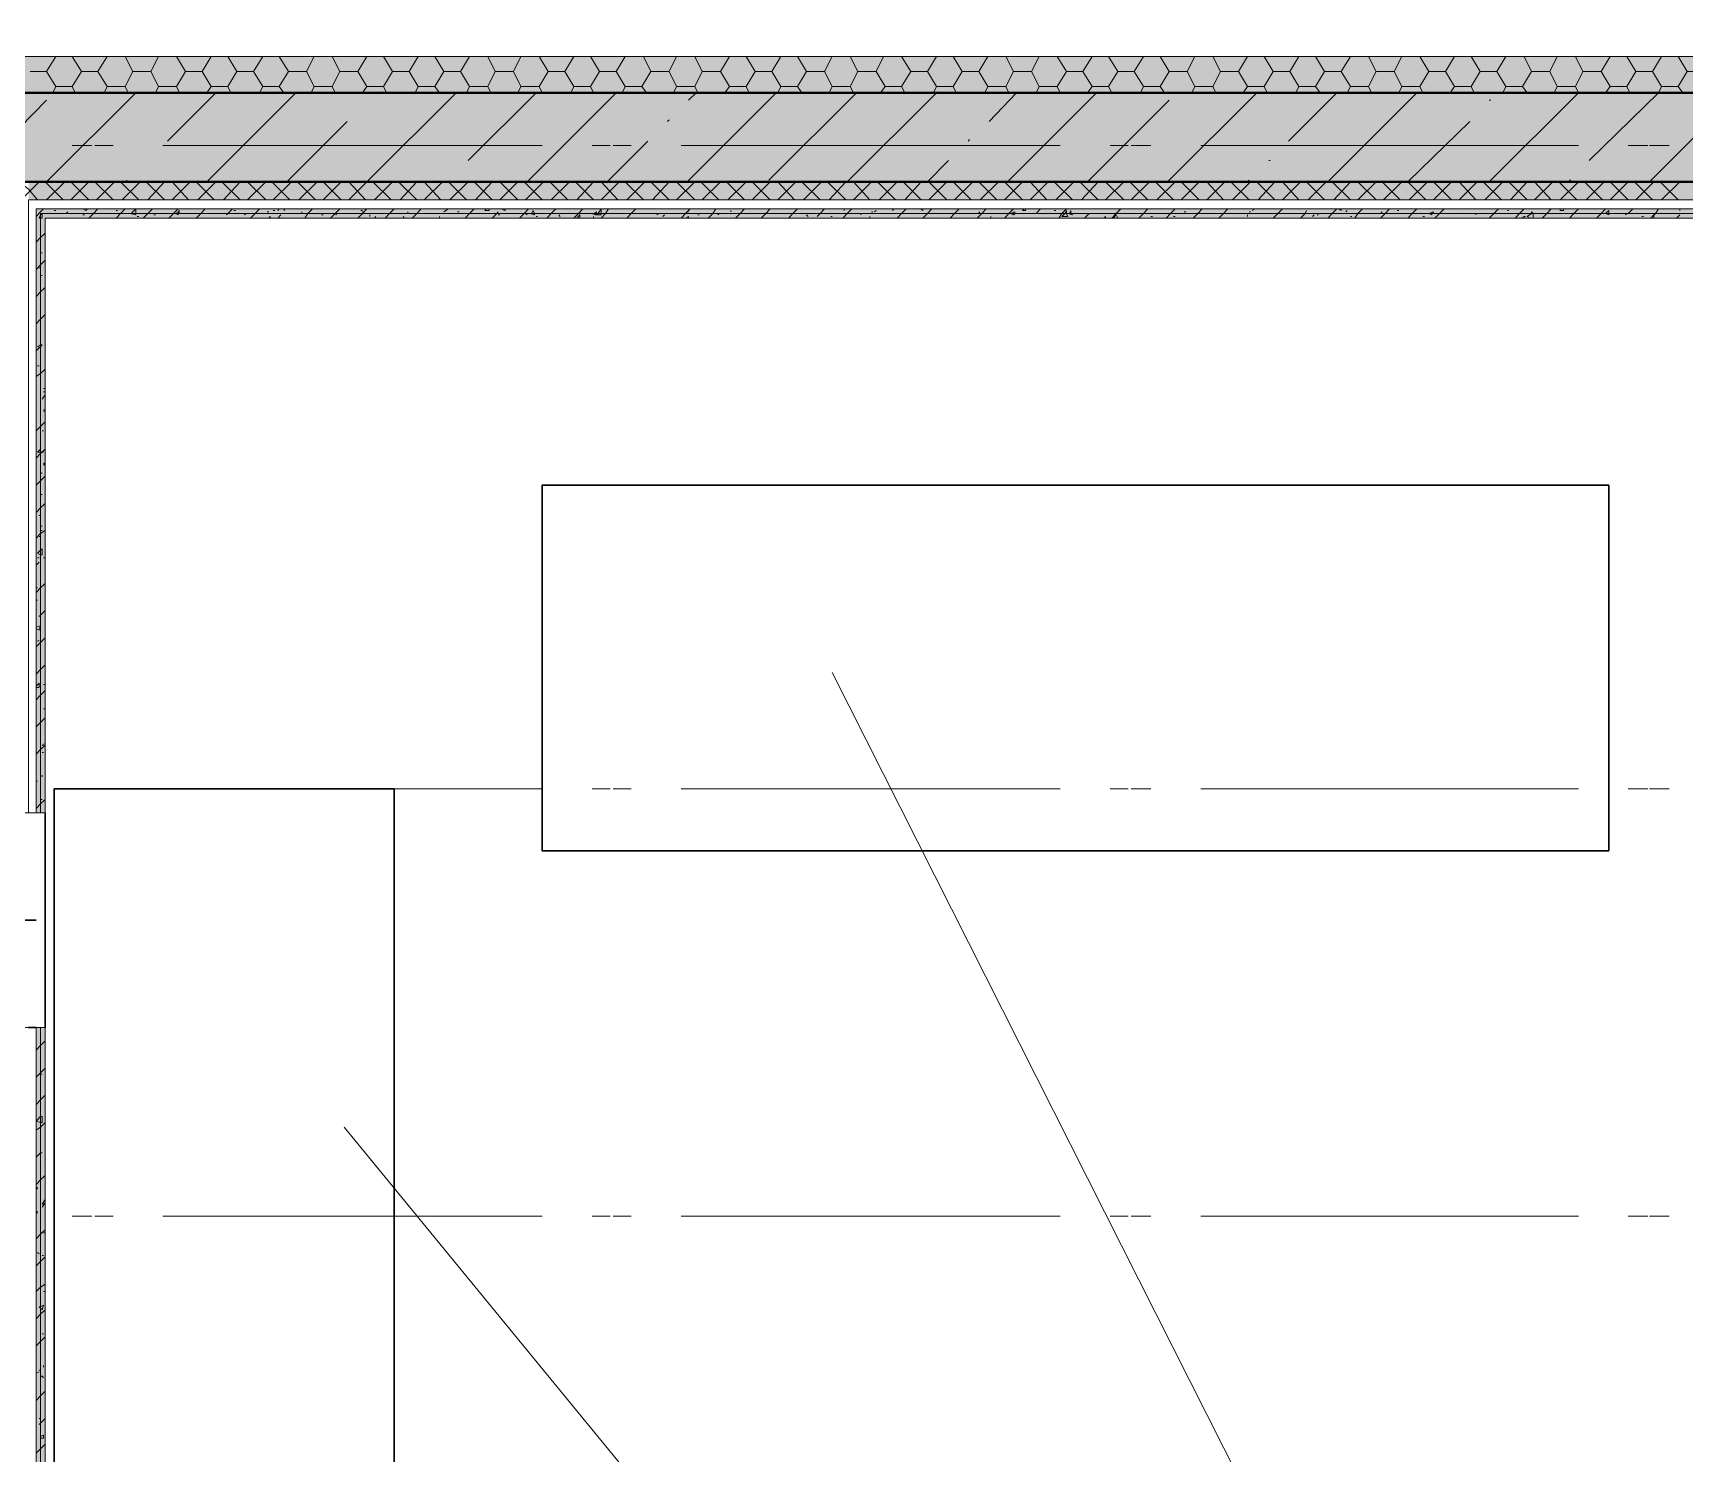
# Model space of a CAD drawing. Header units: millimetres. Extents: x -84737 to 172119, y -43083 to 59399.
# Drawn here: x -58847 to -54218, y 49214 to 53197 of the extents above; entities that cross this region are included whole.
import ezdxf

# ---------------------------------------------------------------- set-up
doc = ezdxf.new("R2010")
doc.units = ezdxf.units.MM
doc.layers.add('PDF _Геометрия', color=7, linetype='Continuous')
doc.layers.add('PDF _Сплошная заливка', color=7, linetype='Continuous', true_color=0xffffff)

msp = doc.modelspace()

# ---------------------------------------------------------------- hatches: boundary and pattern name
at = {"layer": 'PDF _Сплошная заливка', "transparency": 33554559}
h = msp.add_hatch(color=256, dxfattribs=at)
h.paths.add_polyline_path([(-65860.2, 53029.7), (-65860.2, 53131.3), (-66859.1, 53131.3), (-66859.1, 53029.7)])
h.paths.add_polyline_path([(-64962.9, 53131.3), (-64962.9, 53029.7), (-53162.5, 53029.7), (-53162.5, 53131.3)])
h = msp.add_hatch(color=256, dxfattribs=at)
h.paths.add_polyline_path([(-65860.2, 52780), (-65860.2, 53029.7), (-66960.6, 53029.7), (-66960.6, 52780)])
h.paths.add_polyline_path([(-59761, 53029.7), (-59761, 52780), (-53162.5, 52780), (-53162.5, 53029.7)])
h.paths.add_polyline_path([(-60260.5, 52780), (-60260.5, 53029.7), (-63659.2, 53029.7), (-63659.2, 52780)])
h.paths.add_polyline_path([(-64162.9, 52780), (-64162.9, 53029.7), (-64962.9, 53029.7), (-64962.9, 52780)])
h = msp.add_hatch(color=256, dxfattribs=at)
h.paths.add_polyline_path([(-58838.3, 51010.8), (-58825.6, 51010.8), (-58825.6, 52703.8), (-58838.3, 52703.8)])
h.paths.add_polyline_path([(-58825.6, 50409.7), (-58838.3, 50409.7), (-58838.3, 44666.1), (-58825.6, 44666.1)])
h = msp.add_hatch(color=256, dxfattribs=at)
h.paths.add_polyline_path([(-58825.6, 51010.8), (-58812.9, 51010.8), (-58812.9, 52691.1), (-58825.6, 52691.1)])
h.paths.add_polyline_path([(-58812.9, 50409.7), (-58825.6, 50409.7), (-58825.6, 44678.8), (-58812.9, 44678.8)])

# ---------------------------------------------------------------- linework, layer by layer
at = {"layer": 'PDF _Геометрия', "lineweight": 18}
for points in [[(-43914.3, 56927.9), (-43914.3, 57029.5), (-46864.4, 57029.5), (-46961.7, 57029.5), (-46961.7, 54930.1), (-53162.5, 54930.1), (-53259.8, 54930.1), (-53259.8, 53131.3), (-64962.9, 53131.3), (-64962.9, 53029.7)], [(-53162.5, 52780), (-58812.9, 52780), (-58825.6, 52780), (-58838.3, 52780), (-58859.5, 52780), (-58910.3, 52780)], [(-51262, 47032.1), (-51262, 50879.5), (-51262, 50904.9), (-51262, 50930.3), (-53162.5, 50930.3), (-53213.2, 50930.3), (-53213.2, 52678.4), (-53213.2, 52703.8), (-53213.2, 52729.2), (-58812.9, 52729.2), (-58838.3, 52729.2), (-58859.5, 52729.2), (-58859.5, 51010.8)], [(-58910.3, 51010.8), (-58859.5, 51010.8), (-58838.3, 51010.8), (-58825.6, 51010.8), (-58812.9, 51010.8), (-58812.9, 52678.4), (-53259.8, 52678.4)], [(-51287.4, 47032.1), (-51287.4, 50879.5), (-51287.4, 50892.2), (-51287.4, 50904.9), (-53162.5, 50904.9), (-53213.2, 50904.9), (-53238.6, 50904.9), (-53238.6, 52678.4), (-53238.6, 52691.1), (-53238.6, 52703.8), (-58812.9, 52703.8), (-58825.6, 52703.8), (-58838.3, 52703.8), (-58838.3, 51010.8)], [(-51300.1, 47032.1), (-51300.1, 50879.5), (-51300.1, 50892.2), (-53162.5, 50892.2), (-53238.6, 50892.2), (-53251.3, 50892.2), (-53251.3, 52678.4), (-53251.3, 52691.1), (-58812.9, 52691.1), (-58825.6, 52691.1), (-58825.6, 51010.8)], [(-51211.2, 45229.1), (-51262, 45229.1), (-51287.4, 45229.1), (-51300.1, 45229.1), (-51312.8, 45229.1), (-51312.8, 44678.8), (-55613.1, 44678.8), (-55812, 44678.8), (-58812.9, 44678.8), (-58812.9, 46799.3), (-58812.9, 47078.7), (-58812.9, 50409.7), (-58825.6, 50409.7), (-58838.3, 50409.7), (-58859.5, 50409.7), (-58910.3, 50409.7)], [(-58838.3, 50409.7), (-58838.3, 44678.8), (-58838.3, 44666.1), (-58838.3, 44653.4), (-51287.4, 44653.4), (-51287.4, 44666.1), (-51287.4, 44678.8), (-51287.4, 45229.1)], [(-58825.6, 50409.7), (-58825.6, 44678.8), (-58825.6, 44666.1), (-51300.1, 44666.1), (-51300.1, 44678.8), (-51300.1, 45229.1)]]:
    msp.add_lwpolyline(points, dxfattribs=at)
at = {"layer": 'PDF _Геометрия', "lineweight": 40}
for points in [[(-43914.3, 56927.9), (-46610.4, 56927.9), (-46864.4, 56927.9), (-46864.4, 54828.5), (-52912.7, 54828.5), (-53162.5, 54828.5), (-53162.5, 53029.7), (-64962.9, 53029.7)], [(-64962.9, 53029.7), (-53162.5, 53029.7)], [(-64962.9, 52780), (-59033, 52780), (-58969.5, 52780), (-58910.3, 52780), (-53162.5, 52780)]]:
    msp.add_lwpolyline(points, dxfattribs=at)
at = {"layer": 'PDF _Геометрия', "lineweight": 9}
for points in [[(-58855.3, 53088.9), (-58808.7, 53088.9), (-58783.3, 53131.3), (-58736.8, 53131.3), (-58711.4, 53088.9), (-58664.8, 53088.9), (-58639.4, 53131.3), (-58588.6, 53131.3), (-58567.4, 53088.9), (-58516.7, 53088.9), (-58495.5, 53131.3), (-58444.7, 53131.3), (-58419.3, 53088.9), (-58372.7, 53088.9), (-58347.4, 53131.3), (-58300.8, 53131.3), (-58275.4, 53088.9), (-58228.8, 53088.9), (-58203.4, 53131.3), (-58156.9, 53131.3), (-58131.5, 53088.9), (-58080.7, 53088.9), (-58059.5, 53131.3), (-58008.7, 53131.3), (-57987.6, 53088.9), (-57936.8, 53088.9), (-57911.4, 53131.3), (-57864.8, 53131.3), (-57839.4, 53088.9), (-57792.9, 53088.9), (-57767.5, 53131.3), (-57720.9, 53131.3), (-57695.5, 53088.9), (-57649, 53088.9), (-57623.6, 53131.3), (-57572.8, 53131.3), (-57551.6, 53088.9), (-57500.8, 53088.9), (-57479.7, 53131.3), (-57428.9, 53131.3), (-57403.5, 53088.9), (-57356.9, 53088.9), (-57331.5, 53131.3), (-57285, 53131.3), (-57259.6, 53088.9), (-57213, 53088.9), (-57187.6, 53131.3), (-57141.1, 53131.3)], [(-58808.7, 53088.9), (-58783.3, 53046.6), (-58736.8, 53046.6), (-58728.3, 53029.7)], [(-58736.8, 53046.6), (-58711.4, 53088.9)], [(-58664.8, 53088.9), (-58639.4, 53046.6), (-58588.6, 53046.6), (-58580.1, 53029.7)], [(-58588.6, 53046.6), (-58567.4, 53088.9)], [(-58516.7, 53088.9), (-58495.5, 53046.6), (-58444.7, 53046.6), (-58436.2, 53029.7)], [(-58444.7, 53046.6), (-58419.3, 53088.9)], [(-58372.7, 53088.9), (-58347.4, 53046.6), (-58300.8, 53046.6), (-58292.3, 53029.7)], [(-58300.8, 53046.6), (-58275.4, 53088.9)], [(-58228.8, 53088.9), (-58203.4, 53046.6), (-58156.9, 53046.6), (-58144.2, 53029.7)], [(-58156.9, 53046.6), (-58131.5, 53088.9)], [(-58080.7, 53088.9), (-58059.5, 53046.6), (-58008.7, 53046.6), (-58000.3, 53029.7)], [(-58008.7, 53046.6), (-57987.6, 53088.9)], [(-57936.8, 53088.9), (-57911.4, 53046.6), (-57864.8, 53046.6), (-57856.4, 53029.7)], [(-57864.8, 53046.6), (-57839.4, 53088.9)], [(-57792.9, 53088.9), (-57767.5, 53046.6), (-57720.9, 53046.6), (-57708.2, 53029.7)], [(-57720.9, 53046.6), (-57695.5, 53088.9)], [(-57649, 53088.9), (-57623.6, 53046.6), (-57572.8, 53046.6), (-57564.3, 53029.7)], [(-57572.8, 53046.6), (-57551.6, 53088.9)], [(-57500.8, 53088.9), (-57479.7, 53046.6), (-57428.9, 53046.6), (-57420.4, 53029.7)], [(-57428.9, 53046.6), (-57403.5, 53088.9)], [(-57356.9, 53088.9), (-57331.5, 53046.6), (-57285, 53046.6), (-57276.5, 53029.7)], [(-57285, 53046.6), (-57259.6, 53088.9)], [(-57213, 53088.9), (-57187.6, 53046.6), (-57141.1, 53046.6), (-57128.4, 53029.7)], [(-57141.1, 53046.6), (-57115.7, 53088.9)], [(-57136.8, 53131.3), (-57115.7, 53088.9), (-57064.9, 53088.9), (-57043.7, 53131.3), (-56992.9, 53131.3), (-56971.8, 53088.9), (-56921, 53088.9), (-56895.6, 53131.3), (-56849, 53131.3), (-56823.6, 53088.9), (-56777.1, 53088.9), (-56751.7, 53131.3), (-56705.1, 53131.3), (-56679.7, 53088.9), (-56628.9, 53088.9), (-56607.8, 53131.3), (-56557, 53131.3), (-56535.8, 53088.9), (-56485, 53088.9), (-56463.9, 53131.3)], [(-57064.9, 53088.9), (-57043.7, 53046.6), (-56992.9, 53046.6), (-56984.5, 53029.7)], [(-56992.9, 53046.6), (-56971.8, 53088.9)], [(-56921, 53088.9), (-56895.6, 53046.6), (-56849, 53046.6), (-56840.6, 53029.7)], [(-56849, 53046.6), (-56823.6, 53088.9)], [(-56777.1, 53088.9), (-56751.7, 53046.6), (-56705.1, 53046.6), (-56692.4, 53029.7)], [(-56705.1, 53046.6), (-56679.7, 53088.9)], [(-56628.9, 53088.9), (-56607.8, 53046.6), (-56557, 53046.6), (-56548.5, 53029.7)], [(-56557, 53046.6), (-56535.8, 53088.9)], [(-56485, 53088.9), (-56459.6, 53046.6), (-56413.1, 53046.6), (-56404.6, 53029.7)], [(-56459.6, 53131.3), (-56413.1, 53131.3), (-56387.7, 53088.9), (-56341.1, 53088.9), (-56315.7, 53131.3), (-56269.2, 53131.3), (-56243.8, 53088.9), (-56197.2, 53088.9), (-56171.8, 53131.3), (-56121, 53131.3), (-56099.9, 53088.9), (-56049.1, 53088.9), (-56027.9, 53131.3), (-55977.1, 53131.3), (-55951.7, 53088.9), (-55905.2, 53088.9), (-55879.8, 53131.3), (-55833.2, 53131.3), (-55807.8, 53088.9), (-55761.3, 53088.9), (-55735.9, 53131.3), (-55689.3, 53131.3), (-55663.9, 53088.9), (-55613.1, 53088.9), (-55592, 53131.3), (-55541.2, 53131.3), (-55520, 53088.9), (-55469.2, 53088.9), (-55443.8, 53131.3), (-55397.3, 53131.3), (-55371.9, 53088.9), (-55325.3, 53088.9), (-55299.9, 53131.3), (-55253.3, 53131.3), (-55228, 53088.9), (-55181.4, 53088.9), (-55156, 53131.3), (-55105.2, 53131.3), (-55084, 53088.9), (-55033.3, 53088.9), (-55012.1, 53131.3), (-54961.3, 53131.3), (-54935.9, 53088.9), (-54889.3, 53088.9), (-54863.9, 53131.3), (-54817.4, 53131.3), (-54792, 53088.9), (-54745.4, 53088.9), (-54720, 53131.3), (-54673.5, 53131.3)], [(-56413.1, 53046.6), (-56387.7, 53088.9)], [(-56341.1, 53088.9), (-56315.7, 53046.6), (-56269.2, 53046.6), (-56260.7, 53029.7)], [(-56269.2, 53046.6), (-56243.8, 53088.9)], [(-56197.2, 53088.9), (-56171.8, 53046.6), (-56121, 53046.6), (-56112.6, 53029.7)], [(-56121, 53046.6), (-56099.9, 53088.9)], [(-56049.1, 53088.9), (-56027.9, 53046.6), (-55977.1, 53046.6), (-55968.6, 53029.7)], [(-55977.1, 53046.6), (-55951.7, 53088.9)], [(-55905.2, 53088.9), (-55879.8, 53046.6), (-55833.2, 53046.6), (-55824.7, 53029.7)], [(-55833.2, 53046.6), (-55807.8, 53088.9)], [(-55761.3, 53088.9), (-55735.9, 53046.6), (-55689.3, 53046.6), (-55676.6, 53029.7)], [(-55689.3, 53046.6), (-55663.9, 53088.9)], [(-55613.1, 53088.9), (-55592, 53046.6), (-55541.2, 53046.6), (-55532.7, 53029.7)], [(-55541.2, 53046.6), (-55520, 53088.9)], [(-55469.2, 53088.9), (-55443.8, 53046.6), (-55397.3, 53046.6), (-55388.8, 53029.7)], [(-55397.3, 53046.6), (-55371.9, 53088.9)], [(-55325.3, 53088.9), (-55299.9, 53046.6), (-55253.3, 53046.6), (-55240.6, 53029.7)], [(-55253.3, 53046.6), (-55228, 53088.9)], [(-55181.4, 53088.9), (-55156, 53046.6), (-55105.2, 53046.6), (-55096.7, 53029.7)], [(-55105.2, 53046.6), (-55084, 53088.9)], [(-55033.3, 53088.9), (-55012.1, 53046.6), (-54961.3, 53046.6), (-54952.8, 53029.7)], [(-54961.3, 53046.6), (-54935.9, 53088.9)], [(-54889.3, 53088.9), (-54863.9, 53046.6), (-54817.4, 53046.6), (-54808.9, 53029.7)], [(-54817.4, 53046.6), (-54792, 53088.9)], [(-54766.6, 52780), (-54516.9, 53029.7), (-54525.3, 53046.6), (-54576.1, 53046.6), (-54597.3, 53088.9), (-54576.1, 53131.3), (-54525.3, 53131.3), (-54504.2, 53088.9), (-54453.4, 53088.9), (-54428, 53131.3), (-54381.4, 53131.3), (-54356, 53088.9), (-54309.5, 53088.9), (-54284.1, 53046.6)], [(-54745.4, 53088.9), (-54720, 53046.6), (-54673.5, 53046.6), (-54660.8, 53029.7)], [(-54673.5, 53046.6), (-54648.1, 53088.9)], [(-54669.3, 53131.3), (-54648.1, 53088.9), (-54597.3, 53088.9)], [(-54525.3, 53046.6), (-54504.2, 53088.9)], [(-54453.4, 53088.9), (-54428, 53046.6), (-54381.4, 53046.6), (-54373, 53029.7)], [(-54381.4, 53046.6), (-54356, 53088.9)], [(-54309.5, 53088.9), (-54284.1, 53131.3), (-54237.5, 53131.3), (-54212.1, 53088.9), (-54161.3, 53088.9), (-54140.2, 53131.3), (-54089.4, 53131.3), (-54068.2, 53088.9), (-54017.4, 53088.9), (-53996.3, 53131.3)], [(-54237.5, 53046.6), (-54212.1, 53088.9)], [(-58791.8, 53029.7), (-58783.3, 53046.6)], [(-58647.9, 53029.7), (-58639.4, 53046.6)], [(-58504, 53029.7), (-58495.5, 53046.6)], [(-58360.1, 53029.7), (-58347.4, 53046.6)], [(-58211.9, 53029.7), (-58203.4, 53046.6)], [(-58068, 53029.7), (-58059.5, 53046.6)], [(-57924.1, 53029.7), (-57911.4, 53046.6)], [(-57776, 53029.7), (-57767.5, 53046.6)], [(-57632, 53029.7), (-57623.6, 53046.6)], [(-57488.1, 53029.7), (-57479.7, 53046.6)], [(-57340, 53029.7), (-57331.5, 53046.6)], [(-57196.1, 53029.7), (-57187.6, 53046.6)], [(-57052.2, 53029.7), (-57043.7, 53046.6)], [(-56908.3, 53029.7), (-56895.6, 53046.6)], [(-56760.1, 53029.7), (-56751.7, 53046.6)], [(-56616.2, 53029.7), (-56607.8, 53046.6)], [(-56472.3, 53029.7), (-56459.6, 53046.6)], [(-56324.2, 53029.7), (-56315.7, 53046.6)], [(-56180.3, 53029.7), (-56171.8, 53046.6)], [(-56036.4, 53029.7), (-56027.9, 53046.6)], [(-55892.5, 53029.7), (-55879.8, 53046.6)], [(-55744.3, 53029.7), (-55735.9, 53046.6)], [(-55600.4, 53029.7), (-55592, 53046.6)], [(-55456.5, 53029.7), (-55443.8, 53046.6)], [(-55308.4, 53029.7), (-55299.9, 53046.6)], [(-55164.5, 53029.7), (-55156, 53046.6)], [(-55020.6, 53029.7), (-55012.1, 53046.6)], [(-54876.6, 53029.7), (-54863.9, 53046.6)], [(-54728.5, 53029.7), (-54720, 53046.6)], [(-54584.6, 53029.7), (-54576.1, 53046.6)], [(-54487.3, 52839.2), (-54292.6, 53029.7), (-54284.1, 53046.6), (-54237.5, 53046.6), (-54224.8, 53029.7)], [(-54440.7, 53029.7), (-54428, 53046.6)], [(-59033, 52780), (-58808.7, 53008.5)], [(-58808.7, 52780), (-58559, 53029.7)], [(-58470.1, 52894.2), (-58334.7, 53029.7)], [(-58360.1, 52780), (-58110.3, 53029.7)], [(-57962.2, 52729.2), (-57911.4, 52780), (-57661.7, 53029.7)], [(-57907.2, 53008.5), (-57907.2, 53008.5)], [(-57627.8, 52839.2), (-57437.4, 53029.7)], [(-57462.7, 52780), (-57213, 53029.7)], [(-57014.1, 52780), (-56764.4, 53029.7)], [(-57009.9, 53008.5), (-56988.7, 53029.7)], [(-56785.5, 52784.2), (-56540, 53029.7)], [(-56565.4, 52780), (-56315.7, 53029.7)], [(-56167.6, 52949.3), (-56091.4, 53029.7)], [(-56116.8, 52780), (-55867.1, 53029.7)], [(-55892.5, 52780), (-55663.9, 53008.5)], [(-55668.1, 52780), (-55418.4, 53029.7)], [(-55329.5, 52894.2), (-55194.1, 53029.7)], [(-55219.5, 52780), (-54969.8, 53029.7)], [(-54766.6, 53008.5), (-54762.4, 53008.5)], [(-54317.9, 52780), (-54068.2, 53029.7)], [(-58135.7, 52780), (-57966.4, 52949.3)], [(-57069.1, 52949.3), (-57064.9, 52953.5)], [(-54944.4, 52729.2), (-54995.2, 52780), (-54821.6, 52949.3)], [(-58736.8, 52881.6), (-58681.7, 52881.6)], [(-58673.3, 52881.6), (-58622.5, 52881.6)], [(-58482.8, 52881.6), (-57483.9, 52881.6)], [(-58423.5, 52881.6), (-57420.4, 52881.6)], [(-57280.7, 52881.6), (-57230, 52881.6)], [(-57238.4, 52780), (-57124.1, 52894.2)], [(-57221.5, 52881.6), (-57170.7, 52881.6)], [(-57031, 52881.6), (-56027.9, 52881.6)], [(-56967.5, 52881.6), (-55968.6, 52881.6)], [(-56226.8, 52894.2), (-56222.6, 52898.5)], [(-55829, 52881.6), (-55778.2, 52881.6)], [(-55769.7, 52881.6), (-55714.7, 52881.6)], [(-55575, 52881.6), (-54576.1, 52881.6)], [(-55515.8, 52881.6), (-54516.9, 52881.6)], [(-54377.2, 52881.6), (-54322.2, 52881.6)], [(-54317.9, 52881.6), (-54262.9, 52881.6)], [(-58525.1, 52839.2), (-58525.1, 52839.2)], [(-56341.1, 52780), (-56281.9, 52839.2)], [(-55384.6, 52839.2), (-55380.3, 52839.2)], [(-58910.3, 52699.6), (-58859.5, 52750.3), (-58829.9, 52780)], [(-58834.1, 52729.2), (-58859.5, 52758.8), (-58884.9, 52780)], [(-58762.1, 52729.2), (-58812.9, 52780)], [(-58808.7, 52729.2), (-58757.9, 52780)], [(-58741, 52729.2), (-58690.2, 52780)], [(-58690.2, 52729.2), (-58741, 52780)], [(-58622.5, 52729.2), (-58673.3, 52780)], [(-58669, 52729.2), (-58618.2, 52780)], [(-58550.5, 52729.2), (-58601.3, 52780)], [(-58597.1, 52729.2), (-58546.3, 52780)], [(-58584.4, 52780), (-58584.4, 52784.2)], [(-58478.6, 52729.2), (-58529.4, 52780)], [(-58525.1, 52729.2), (-58478.6, 52780)], [(-58457.4, 52729.2), (-58406.6, 52780)], [(-58410.8, 52729.2), (-58457.4, 52780)], [(-58338.9, 52729.2), (-58389.7, 52780)], [(-58385.4, 52729.2), (-58334.7, 52780)], [(-58266.9, 52729.2), (-58317.7, 52780)], [(-58313.5, 52729.2), (-58266.9, 52780)], [(-58245.8, 52729.2), (-58195, 52780)], [(-58195, 52729.2), (-58245.8, 52780)], [(-58127.3, 52729.2), (-58178.1, 52780)], [(-58173.8, 52729.2), (-58123, 52780)], [(-58055.3, 52729.2), (-58106.1, 52780)], [(-58101.9, 52729.2), (-58051.1, 52780)], [(-58034.1, 52729.2), (-57983.4, 52780)], [(-57983.4, 52729.2), (-58034.1, 52780)], [(-57915.6, 52729.2), (-57962.2, 52780)], [(-57843.7, 52729.2), (-57894.5, 52780)], [(-57890.2, 52729.2), (-57839.4, 52780)], [(-57771.7, 52729.2), (-57822.5, 52780)], [(-57818.3, 52729.2), (-57771.7, 52780)], [(-57750.6, 52729.2), (-57699.8, 52780)], [(-57704, 52729.2), (-57750.6, 52780)], [(-57682.8, 52784.2), (-57682.8, 52784.2)], [(-57632, 52729.2), (-57682.8, 52780)], [(-57678.6, 52729.2), (-57627.8, 52780)], [(-57560.1, 52729.2), (-57610.9, 52780)], [(-57606.7, 52729.2), (-57560.1, 52780)], [(-57538.9, 52729.2), (-57488.1, 52780)], [(-57488.1, 52729.2), (-57538.9, 52780)], [(-57420.4, 52729.2), (-57471.2, 52780)], [(-57467, 52729.2), (-57416.2, 52780)], [(-57348.5, 52729.2), (-57399.3, 52780)], [(-57395, 52729.2), (-57344.2, 52780)], [(-57276.5, 52729.2), (-57327.3, 52780)], [(-57323.1, 52729.2), (-57276.5, 52780)], [(-57255.4, 52729.2), (-57204.6, 52780)], [(-57208.8, 52729.2), (-57255.4, 52780)], [(-57136.8, 52729.2), (-57187.6, 52780)], [(-57183.4, 52729.2), (-57132.6, 52780)], [(-57064.9, 52729.2), (-57115.7, 52780)], [(-57111.4, 52729.2), (-57064.9, 52780)], [(-57043.7, 52729.2), (-56992.9, 52780)], [(-56992.9, 52729.2), (-57043.7, 52780)], [(-56925.2, 52729.2), (-56976, 52780)], [(-56971.8, 52729.2), (-56921, 52780)], [(-56853.3, 52729.2), (-56904, 52780)], [(-56899.8, 52729.2), (-56849, 52780)], [(-56832.1, 52729.2), (-56781.3, 52780)], [(-56781.3, 52729.2), (-56832.1, 52780)], [(-56760.1, 52729.2), (-56709.3, 52780)], [(-56713.6, 52729.2), (-56760.1, 52780)], [(-56641.6, 52729.2), (-56692.4, 52780)], [(-56688.2, 52729.2), (-56637.4, 52780)], [(-56569.7, 52729.2), (-56620.5, 52780)], [(-56616.2, 52729.2), (-56569.7, 52780)], [(-56548.5, 52729.2), (-56497.7, 52780)], [(-56502, 52729.2), (-56548.5, 52780)], [(-56430, 52729.2), (-56480.8, 52780)], [(-56476.6, 52729.2), (-56425.8, 52780)], [(-56358, 52729.2), (-56408.8, 52780)], [(-56404.6, 52729.2), (-56358, 52780)], [(-56336.9, 52729.2), (-56286.1, 52780)], [(-56286.1, 52729.2), (-56336.9, 52780)], [(-56218.4, 52729.2), (-56269.2, 52780)], [(-56264.9, 52729.2), (-56214.1, 52780)], [(-56146.4, 52729.2), (-56197.2, 52780)], [(-56193, 52729.2), (-56142.2, 52780)], [(-56125.3, 52729.2), (-56074.5, 52780)], [(-56074.5, 52729.2), (-56125.3, 52780)], [(-56053.3, 52729.2), (-56002.5, 52780)], [(-56006.7, 52729.2), (-56053.3, 52780)], [(-55934.8, 52729.2), (-55985.6, 52780)], [(-55981.3, 52729.2), (-55930.6, 52780)], [(-55862.8, 52729.2), (-55913.6, 52780)], [(-55909.4, 52729.2), (-55862.8, 52780)], [(-55841.7, 52729.2), (-55790.9, 52780)], [(-55790.9, 52729.2), (-55841.7, 52780)], [(-55723.2, 52729.2), (-55774, 52780)], [(-55769.7, 52729.2), (-55718.9, 52780)], [(-55651.2, 52729.2), (-55702, 52780)], [(-55697.8, 52729.2), (-55647, 52780)], [(-55630, 52729.2), (-55579.3, 52780)], [(-55579.3, 52729.2), (-55630, 52780)], [(-55558.1, 52729.2), (-55507.3, 52780)], [(-55511.5, 52729.2), (-55558.1, 52780)], [(-55439.6, 52729.2), (-55490.4, 52780)], [(-55486.1, 52729.2), (-55435.3, 52780)], [(-55443.8, 52780), (-55439.6, 52784.2)], [(-55367.6, 52729.2), (-55418.4, 52780)], [(-55414.2, 52729.2), (-55367.6, 52780)], [(-55346.5, 52729.2), (-55295.7, 52780)], [(-55299.9, 52729.2), (-55346.5, 52780)], [(-55228, 52729.2), (-55278.7, 52780)], [(-55274.5, 52729.2), (-55223.7, 52780)], [(-55156, 52729.2), (-55206.8, 52780)], [(-55202.6, 52729.2), (-55156, 52780)], [(-55134.8, 52729.2), (-55084, 52780)], [(-55084, 52729.2), (-55134.8, 52780)], [(-55016.3, 52729.2), (-55067.1, 52780)], [(-55062.9, 52729.2), (-55012.1, 52780)], [(-54990.9, 52729.2), (-54940.1, 52780)], [(-54923.2, 52729.2), (-54872.4, 52780)], [(-54872.4, 52729.2), (-54923.2, 52780)], [(-54851.3, 52729.2), (-54800.5, 52780)], [(-54804.7, 52729.2), (-54851.3, 52780)], [(-54732.7, 52729.2), (-54783.5, 52780)], [(-54779.3, 52729.2), (-54728.5, 52780)], [(-54660.8, 52729.2), (-54711.6, 52780)], [(-54707.3, 52729.2), (-54660.8, 52780)], [(-54639.6, 52729.2), (-54588.8, 52780)], [(-54593.1, 52729.2), (-54639.6, 52780)], [(-54521.1, 52729.2), (-54571.9, 52780)], [(-54567.7, 52729.2), (-54516.9, 52780)], [(-54542.3, 52784.2), (-54538, 52784.2)], [(-54449.2, 52729.2), (-54499.9, 52780)], [(-54495.7, 52729.2), (-54444.9, 52780)], [(-54428, 52729.2), (-54377.2, 52780)], [(-54377.2, 52729.2), (-54428, 52780)], [(-54309.5, 52729.2), (-54360.3, 52780)], [(-54356, 52729.2), (-54305.3, 52780)], [(-54237.5, 52729.2), (-54288.3, 52780)], [(-54284.1, 52729.2), (-54233.3, 52780)], [(-58838.3, 52682.6), (-58825.6, 52695.3), (-58817.2, 52703.8)], [(-58787.5, 52699.6), (-58783.3, 52699.6)], [(-58766.4, 52678.4), (-58766.4, 52678.4)], [(-58753.7, 52691.1), (-58749.4, 52695.3)], [(-58707.1, 52703.8), (-58698.7, 52699.6), (-58694.4, 52703.8)], [(-58707.1, 52686.9), (-58702.9, 52686.9)], [(-58690.2, 52678.4), (-58677.5, 52691.1), (-58664.8, 52703.8)], [(-58614, 52678.4), (-58601.3, 52691.1), (-58588.6, 52703.8)], [(-58614, 52699.6), (-58609.8, 52699.6)], [(-58554.7, 52682.6), (-58550.5, 52682.6)], [(-58537.8, 52678.4), (-58525.1, 52691.1), (-58512.4, 52703.8)], [(-58508.2, 52686.9), (-58504, 52686.9)], [(-58465.9, 52678.4), (-58453.2, 52691.1), (-58440.5, 52703.8)], [(-58448.9, 52691.1), (-58448.9, 52691.1)], [(-58440.5, 52695.3), (-58436.2, 52699.6)], [(-58389.7, 52678.4), (-58377, 52691.1), (-58364.3, 52703.8)], [(-58377, 52703.8), (-58377, 52703.8)], [(-58305, 52686.9), (-58300.8, 52691.1), (-58288.1, 52703.8)], [(-58283.9, 52699.6), (-58279.6, 52699.6)], [(-58275.4, 52682.6), (-58275.4, 52682.6)], [(-58254.2, 52686.9), (-58250, 52691.1)], [(-58237.3, 52678.4), (-58224.6, 52691.1), (-58211.9, 52703.8)], [(-58190.7, 52695.3), (-58186.5, 52695.3)], [(-58186.5, 52678.4), (-58182.3, 52682.6), (-58182.3, 52678.4)], [(-58173.8, 52699.6), (-58169.6, 52699.6)], [(-58161.1, 52699.6), (-58156.9, 52703.8)], [(-58161.1, 52678.4), (-58152.7, 52686.9)], [(-58144.2, 52699.6), (-58140, 52703.8)], [(-58093.4, 52695.3), (-58093.4, 52691.1)], [(-58093.4, 52691.1), (-58093.4, 52691.1)], [(-58084.9, 52678.4), (-58076.5, 52691.1), (-58063.8, 52703.8)], [(-58038.4, 52686.9), (-58034.1, 52686.9)], [(-58013, 52678.4), (-58000.3, 52691.1), (-57996.1, 52686.9)], [(-58000.3, 52691.1), (-57987.6, 52703.8)], [(-57936.8, 52678.4), (-57924.1, 52691.1), (-57911.4, 52703.8)], [(-57928.3, 52699.6), (-57924.1, 52699.6)], [(-57924.1, 52695.3), (-57919.9, 52695.3)], [(-57902.9, 52686.9), (-57902.9, 52682.6)], [(-57890.2, 52678.4), (-57886, 52682.6)], [(-57860.6, 52678.4), (-57847.9, 52691.1), (-57835.2, 52703.8)], [(-57847.9, 52703.8), (-57843.7, 52703.8)], [(-57809.8, 52682.6), (-57805.6, 52678.4)], [(-57797.1, 52691.1), (-57797.1, 52695.3)], [(-57797.1, 52691.1), (-57797.1, 52691.1)], [(-57784.4, 52678.4), (-57771.7, 52691.1), (-57759, 52703.8)], [(-57750.6, 52699.6), (-57750.6, 52699.6)], [(-57708.2, 52703.8), (-57708.2, 52703.8)], [(-57708.2, 52678.4), (-57708.2, 52682.6)], [(-57695.5, 52695.3), (-57682.8, 52703.8)], [(-57657.4, 52695.3), (-57653.2, 52695.3)], [(-57636.3, 52678.4), (-57623.6, 52691.1), (-57610.9, 52703.8)], [(-57568.6, 52703.8), (-57568.6, 52699.6), (-57581.3, 52699.6), (-57577, 52703.8)], [(-57560.1, 52678.4), (-57547.4, 52691.1), (-57543.2, 52695.3)], [(-57560.1, 52691.1), (-57560.1, 52691.1)], [(-57560.1, 52691.1), (-57560.1, 52691.1)], [(-57543.2, 52686.9), (-57538.9, 52686.9)], [(-57534.7, 52703.8), (-57526.2, 52699.6), (-57522, 52703.8)], [(-57526.2, 52691.1), (-57522, 52691.1)], [(-57483.9, 52678.4), (-57471.2, 52691.1), (-57458.5, 52703.8)], [(-57479.7, 52695.3), (-57479.7, 52695.3)], [(-57467, 52691.1), (-57462.7, 52686.9)], [(-57437.4, 52703.8), (-57437.4, 52703.8)], [(-57437.4, 52682.6), (-57433.1, 52682.6)], [(-57412, 52703.8), (-57412, 52703.8)], [(-57407.7, 52678.4), (-57395, 52691.1), (-57382.3, 52703.8)], [(-57373.9, 52686.9), (-57369.6, 52682.6)], [(-57344.2, 52695.3), (-57344.2, 52695.3)], [(-57331.5, 52678.4), (-57318.8, 52691.1), (-57306.1, 52703.8)], [(-57323.1, 52678.4), (-57314.6, 52686.9), (-57314.6, 52678.4)], [(-57276.5, 52682.6), (-57276.5, 52678.4)], [(-57255.4, 52678.4), (-57242.7, 52691.1), (-57234.2, 52703.8)], [(-57183.4, 52678.4), (-57170.7, 52691.1), (-57158, 52703.8)], [(-57098.7, 52686.9), (-57094.5, 52691.1)], [(-57081.8, 52703.8), (-57081.8, 52703.8)], [(-57081.8, 52682.6), (-57077.6, 52686.9)], [(-57031, 52678.4), (-57018.3, 52691.1), (-57005.6, 52703.8)], [(-57018.3, 52678.4), (-57009.9, 52682.6), (-57009.9, 52678.4)], [(-57014.1, 52695.3), (-57009.9, 52695.3)], [(-56984.5, 52686.9), (-56980.2, 52686.9)], [(-56954.8, 52678.4), (-56942.1, 52691.1), (-56933.7, 52703.8)], [(-56929.4, 52691.1), (-56925.2, 52686.9)], [(-56891.3, 52695.3), (-56891.3, 52699.6)], [(-56878.7, 52678.4), (-56866, 52691.1), (-56853.3, 52703.8)], [(-56806.7, 52678.4), (-56794, 52691.1), (-56781.3, 52703.8)], [(-56730.5, 52678.4), (-56717.8, 52691.1), (-56705.1, 52703.8)], [(-56679.7, 52686.9), (-56675.5, 52682.6)], [(-56650.1, 52682.6), (-56641.6, 52691.1), (-56628.9, 52703.8)], [(-56612, 52682.6), (-56607.8, 52682.6)], [(-56578.1, 52678.4), (-56565.4, 52691.1), (-56552.7, 52703.8)], [(-56573.9, 52703.8), (-56573.9, 52699.6)], [(-56527.3, 52686.9), (-56527.3, 52691.1)], [(-56502, 52678.4), (-56502, 52682.6)], [(-56497.7, 52695.3), (-56493.5, 52695.3)], [(-56489.3, 52695.3), (-56485, 52699.6)], [(-56455.4, 52703.8), (-56451.2, 52703.8)], [(-56438.5, 52699.6), (-56434.2, 52703.8)], [(-56425.8, 52678.4), (-56413.1, 52691.1), (-56400.4, 52703.8)], [(-56362.3, 52703.8), (-56353.8, 52699.6), (-56353.8, 52703.8)], [(-56353.8, 52678.4), (-56341.1, 52691.1), (-56328.4, 52703.8)], [(-56277.6, 52678.4), (-56264.9, 52691.1), (-56252.2, 52703.8)], [(-56201.4, 52678.4), (-56188.7, 52691.1), (-56176, 52703.8)], [(-56197.2, 52695.3), (-56193, 52691.1)], [(-56163.3, 52678.4), (-56163.3, 52682.6)], [(-56125.3, 52678.4), (-56112.6, 52691.1), (-56099.9, 52703.8)], [(-56108.3, 52691.1), (-56108.3, 52691.1)], [(-56095.6, 52686.9), (-56095.6, 52686.9)], [(-56078.7, 52691.1), (-56074.5, 52691.1)], [(-56066, 52703.8), (-56066, 52699.6), (-56074.5, 52699.6), (-56070.2, 52703.8)], [(-56053.3, 52691.1), (-56049.1, 52691.1)], [(-56040.6, 52691.1), (-56036.4, 52691.1), (-56023.7, 52703.8)], [(-55985.6, 52703.8), (-55981.3, 52703.8)], [(-55985.6, 52699.6), (-55981.3, 52699.6)], [(-55972.9, 52678.4), (-55964.4, 52691.1), (-55951.7, 52703.8)], [(-55900.9, 52678.4), (-55888.2, 52691.1)], [(-55875.5, 52703.8), (-55875.5, 52703.8)], [(-55845.9, 52678.4), (-55841.7, 52682.6), (-55841.7, 52678.4)], [(-55824.7, 52678.4), (-55812, 52691.1), (-55799.3, 52703.8)], [(-55820.5, 52678.4), (-55812, 52686.9), (-55807.8, 52678.4)], [(-55748.6, 52678.4), (-55735.9, 52691.1), (-55723.2, 52703.8)], [(-55714.7, 52682.6), (-55710.5, 52682.6)], [(-55672.4, 52678.4), (-55659.7, 52691.1), (-55647, 52703.8)], [(-55651.2, 52682.6), (-55647, 52682.6)], [(-55630, 52703.8), (-55625.8, 52703.8)], [(-55621.6, 52695.3), (-55617.3, 52695.3)], [(-55596.2, 52678.4), (-55583.5, 52691.1), (-55579.3, 52691.1), (-55579.3, 52695.3)], [(-55583.5, 52691.1), (-55570.8, 52703.8)], [(-55532.7, 52699.6), (-55532.7, 52699.6)], [(-55524.2, 52678.4), (-55511.5, 52691.1), (-55498.8, 52703.8)], [(-55473.4, 52703.8), (-55469.2, 52703.8)], [(-55443.8, 52682.6), (-55443.8, 52686.9)], [(-55439.6, 52695.3), (-55435.3, 52695.3)], [(-55431.1, 52699.6), (-55422.6, 52703.8)], [(-55371.9, 52678.4), (-55359.2, 52691.1), (-55346.5, 52703.8)], [(-55346.5, 52691.1), (-55342.2, 52691.1)], [(-55329.5, 52691.1), (-55329.5, 52691.1)], [(-55295.7, 52678.4), (-55283, 52691.1), (-55278.7, 52699.6)], [(-55261.8, 52682.6), (-55257.6, 52686.9)], [(-55249.1, 52686.9), (-55244.9, 52686.9)], [(-55219.5, 52678.4), (-55206.8, 52691.1), (-55194.1, 52703.8)], [(-55189.9, 52703.8), (-55181.4, 52699.6), (-55181.4, 52703.8)], [(-55168.7, 52695.3), (-55164.5, 52699.6)], [(-55156, 52682.6), (-55151.8, 52682.6)], [(-55143.3, 52678.4), (-55134.8, 52691.1), (-55122.1, 52703.8)], [(-55071.3, 52678.4), (-55058.6, 52691.1), (-55045.9, 52703.8)], [(-55071.3, 52691.1), (-55067.1, 52695.3)], [(-55024.8, 52699.6), (-55020.6, 52699.6)], [(-54995.2, 52678.4), (-54982.5, 52691.1), (-54969.8, 52703.8)], [(-54952.8, 52682.6), (-54948.6, 52682.6)], [(-54935.9, 52691.1), (-54935.9, 52691.1)], [(-54919, 52678.4), (-54906.3, 52691.1), (-54893.6, 52703.8)], [(-54847, 52699.6), (-54847, 52699.6)], [(-54834.3, 52691.1), (-54830.1, 52691.1)], [(-54830.1, 52691.1), (-54830.1, 52691.1)], [(-54804.7, 52686.9), (-54804.7, 52691.1)], [(-54766.6, 52678.4), (-54753.9, 52691.1), (-54741.2, 52703.8)], [(-54715.8, 52699.6), (-54711.6, 52699.6)], [(-54694.6, 52678.4), (-54681.9, 52691.1), (-54669.3, 52703.8)], [(-54677.7, 52678.4), (-54669.3, 52682.6), (-54669.3, 52678.4)], [(-54669.3, 52682.6), (-54665, 52682.6)], [(-54652.3, 52678.4), (-54660.8, 52682.6), (-54648.1, 52691.1), (-54648.1, 52695.3), (-54643.9, 52691.1), (-54643.9, 52678.4)], [(-54622.7, 52686.9), (-54622.7, 52686.9)], [(-54618.5, 52678.4), (-54605.8, 52691.1), (-54593.1, 52703.8)], [(-54559.2, 52703.8), (-54559.2, 52699.6), (-54567.7, 52699.6), (-54567.7, 52703.8)], [(-54555, 52695.3), (-54555, 52695.3)], [(-54542.3, 52678.4), (-54529.6, 52691.1), (-54516.9, 52703.8)], [(-54466.1, 52678.4), (-54453.4, 52691.1), (-54440.7, 52703.8)], [(-54440.7, 52691.1), (-54440.7, 52691.1)], [(-54385.7, 52686.9), (-54377.2, 52691.1), (-54364.5, 52703.8)], [(-54351.8, 52691.1), (-54351.8, 52691.1)], [(-54339.1, 52682.6), (-54334.9, 52682.6)], [(-54305.3, 52678.4), (-54305.3, 52686.9), (-54313.7, 52678.4), (-54301, 52691.1), (-54292.6, 52703.8)], [(-54262.9, 52703.8), (-54258.7, 52703.8)], [(-54241.8, 52678.4), (-54233.3, 52686.9)], [(-54233.3, 52703.8), (-54233.3, 52699.6)], [(-54220.6, 52699.6), (-54220.6, 52699.6)], [(-58838.3, 52610.7), (-58825.6, 52623.4), (-58812.9, 52636.1)], [(-58829.9, 52653), (-58829.9, 52653)], [(-58825.6, 52581), (-58821.4, 52581)], [(-58838.3, 52534.5), (-58825.6, 52547.2), (-58812.9, 52559.9)], [(-58829.9, 52538.7), (-58825.6, 52538.7)], [(-58825.6, 52517.5), (-58821.4, 52517.5)], [(-58825.6, 52517.5), (-58825.6, 52517.5)], [(-58838.3, 52458.3), (-58825.6, 52471), (-58812.9, 52483.7)], [(-58838.3, 52382.1), (-58825.6, 52394.8), (-58812.9, 52407.5)], [(-58838.3, 52305.9), (-58825.6, 52318.6), (-58821.4, 52322.9), (-58825.6, 52322.9), (-58821.4, 52322.9)], [(-58838.3, 52234), (-58825.6, 52242.4), (-58812.9, 52255.1)], [(-58834.1, 52263.6), (-58829.9, 52263.6)], [(-58812.9, 52259.4), (-58812.9, 52259.4)], [(-58834.1, 52195.9), (-58834.1, 52195.9)], [(-58821.4, 52170.5), (-58812.9, 52183.2)], [(-58817.2, 52200.1), (-58812.9, 52200.1)], [(-58817.2, 52191.6), (-58812.9, 52191.6)], [(-58834.1, 52157.8), (-58834.1, 52157.8)], [(-58817.2, 52140.9), (-58812.9, 52140.9)], [(-58817.2, 52136.6), (-58812.9, 52136.6)], [(-58838.3, 52081.6), (-58825.6, 52094.3), (-58812.9, 52107)], [(-58821.4, 52081.6), (-58817.2, 52081.6)], [(-58838.3, 52005.4), (-58825.6, 52018.1), (-58812.9, 52030.8)], [(-58821.4, 52022.3), (-58817.2, 52022.3)], [(-58812.9, 51984.2), (-58817.2, 51988.5), (-58812.9, 51992.7)], [(-58838.3, 51929.2), (-58825.6, 51941.9), (-58812.9, 51954.6)], [(-58825.6, 51963.1), (-58821.4, 51963.1)], [(-58825.6, 51916.5), (-58825.6, 51916.5)], [(-58825.6, 51916.5), (-58825.6, 51916.5)], [(-58825.6, 51903.8), (-58821.4, 51903.8)], [(-58825.6, 51903.8), (-58825.6, 51903.8)], [(-58838.3, 51853), (-58825.6, 51865.7), (-58812.9, 51878.4)], [(-58829.9, 51844.6), (-58825.6, 51844.6)], [(-58838.3, 51781.1), (-58825.6, 51793.8), (-58812.9, 51802.2)], [(-58825.6, 51814.9), (-58821.4, 51814.9)], [(-58825.6, 51814.9), (-58825.6, 51814.9)], [(-58825.6, 51802.2), (-58821.4, 51802.2)], [(-58829.9, 51785.3), (-58825.6, 51785.3)], [(-58838.3, 51704.9), (-58829.9, 51713.4)], [(-58834.1, 51726.1), (-58829.9, 51726.1)], [(-58817.2, 51726.1), (-58812.9, 51726.1)], [(-58838.3, 51628.7), (-58825.6, 51641.4), (-58812.9, 51654.1)], [(-58834.1, 51666.8), (-58834.1, 51666.8)], [(-58838.3, 51641.4), (-58834.1, 51641.4)], [(-58838.3, 51607.5), (-58834.1, 51607.5)], [(-58829.9, 51561), (-58825.6, 51565.2), (-58812.9, 51577.9)], [(-58838.3, 51548.3), (-58838.3, 51548.3)], [(-58838.3, 51531.4), (-58825.6, 51535.6), (-58829.9, 51522.9), (-58838.3, 51527.1)], [(-58812.9, 51535.6), (-58812.9, 51535.6)], [(-58812.9, 51535.6), (-58812.9, 51535.6)], [(-58838.3, 51476.3), (-58825.6, 51489), (-58812.9, 51501.7)], [(-58834.1, 51493.3), (-58829.9, 51493.3)], [(-58838.3, 51400.2), (-58825.6, 51412.8), (-58812.9, 51425.5)], [(-58838.3, 51366.3), (-58829.9, 51374.8), (-58829.9, 51362.1), (-58838.3, 51362.1)], [(-56607.8, 51404.4), (-52743.4, 43747.7), (-57974.9, 50130.4)], [(-58838.3, 51328.2), (-58825.6, 51340.9), (-58812.9, 51353.6)], [(-58817.2, 51370.5), (-58812.9, 51370.5)], [(-58817.2, 51302.8), (-58812.9, 51302.8)], [(-58838.3, 51252), (-58825.6, 51264.7), (-58812.9, 51277.4)], [(-58838.3, 51175.8), (-58825.6, 51188.5), (-58812.9, 51201.2)], [(-58812.9, 51197), (-58821.4, 51201.2), (-58812.9, 51205.5)], [(-58812.9, 51230.8), (-58812.9, 51235.1)], [(-58812.9, 51230.8), (-58812.9, 51230.8)], [(-58821.4, 51180.1), (-58817.2, 51180.1)], [(-58838.3, 51099.6), (-58834.1, 51099.6)], [(-58821.4, 51112.3), (-58821.4, 51116.6)], [(-58817.2, 51065.8), (-58817.2, 51065.8)], [(-58736.8, 51078.5), (-58681.7, 51078.5)], [(-58673.3, 51078.5), (-58622.5, 51078.5)], [(-58482.8, 51078.5), (-57483.9, 51078.5)], [(-58423.5, 51078.5), (-57420.4, 51078.5)], [(-57280.7, 51078.5), (-57230, 51078.5)], [(-57221.5, 51078.5), (-57170.7, 51078.5)], [(-57031, 51078.5), (-56027.9, 51078.5)], [(-56967.5, 51078.5), (-55968.6, 51078.5)], [(-55829, 51078.5), (-55778.2, 51078.5)], [(-55769.7, 51078.5), (-55714.7, 51078.5)], [(-55575, 51078.5), (-54576.1, 51078.5)], [(-55515.8, 51078.5), (-54516.9, 51078.5)], [(-54377.2, 51078.5), (-54322.2, 51078.5)], [(-54317.9, 51078.5), (-54262.9, 51078.5)], [(-58838.3, 51023.5), (-58825.6, 51036.2), (-58812.9, 51048.8)], [(-58825.6, 51048.8), (-58821.4, 51048.8)], [(-58825.6, 51048.8), (-58825.6, 51048.8)], [(-58817.2, 50409.7), (-58817.2, 50409.7)], [(-58817.2, 50409.7), (-58812.9, 50409.7)], [(-58838.3, 50346.2), (-58825.6, 50358.9), (-58812.9, 50371.6)], [(-58812.9, 50329.3), (-58812.9, 50329.3)], [(-58838.3, 50270.1), (-58825.6, 50282.8), (-58812.9, 50295.5)], [(-58825.6, 50278.5), (-58821.4, 50278.5)], [(-58825.6, 50278.5), (-58825.6, 50278.5)], [(-58838.3, 50193.9), (-58825.6, 50206.6), (-58812.9, 50219.3)], [(-58838.3, 50121.9), (-58825.6, 50130.4), (-58812.9, 50143.1)], [(-58825.6, 50168.5), (-58825.6, 50164.2)], [(-58838.3, 50045.7), (-58825.6, 50058.4), (-58821.4, 50058.4)], [(-58838.3, 49969.5), (-58825.6, 49982.2), (-58812.9, 49994.9)], [(-58838.3, 49961.1), (-58834.1, 49961.1), (-58838.3, 49956.8), (-58834.1, 49956.8)], [(-58812.9, 49944.1), (-58812.9, 49944.1)], [(-58812.9, 49944.1), (-58812.9, 49944.1)], [(-58834.1, 49889.1), (-58838.3, 49893.4), (-58834.1, 49893.4)], [(-58821.4, 49906.1), (-58812.9, 49918.8)], [(-58736.8, 49880.7), (-58681.7, 49880.7)], [(-58673.3, 49880.7), (-58622.5, 49880.7)], [(-58482.8, 49880.7), (-57483.9, 49880.7)], [(-58423.5, 49880.7), (-57420.4, 49880.7)], [(-57280.7, 49880.7), (-57230, 49880.7)], [(-57221.5, 49880.7), (-57170.7, 49880.7)], [(-57031, 49880.7), (-56027.9, 49880.7)], [(-56967.5, 49880.7), (-55968.6, 49880.7)], [(-55829, 49880.7), (-55778.2, 49880.7)], [(-55769.7, 49880.7), (-55714.7, 49880.7)], [(-55575, 49880.7), (-54576.1, 49880.7)], [(-55515.8, 49880.7), (-54516.9, 49880.7)], [(-54377.2, 49880.7), (-54322.2, 49880.7)], [(-54317.9, 49880.7), (-54262.9, 49880.7)], [(-58838.3, 49817.2), (-58825.6, 49829.9), (-58812.9, 49842.6)], [(-58817.2, 49834.1), (-58812.9, 49834.1)], [(-58838.3, 49741), (-58825.6, 49753.7), (-58812.9, 49766.4)], [(-58834.1, 49779.1), (-58829.9, 49774.8)], [(-58821.4, 49770.6), (-58817.2, 49770.6)], [(-58812.9, 49787.5), (-58812.9, 49787.5)], [(-58812.9, 49728.3), (-58812.9, 49728.3)], [(-58838.3, 49669), (-58825.6, 49681.7), (-58812.9, 49690.2)], [(-58817.2, 49669), (-58812.9, 49669)], [(-58812.9, 49707.1), (-58812.9, 49707.1)], [(-58838.3, 49592.8), (-58825.6, 49605.5), (-58812.9, 49618.2)], [(-58817.2, 49609.8), (-58817.2, 49609.8)], [(-58838.3, 49516.7), (-58825.6, 49529.4), (-58812.9, 49542.1)], [(-58821.4, 49550.5), (-58817.2, 49550.5)], [(-58825.6, 49512.4), (-58825.6, 49512.4)], [(-58821.4, 49491.3), (-58821.4, 49491.3)], [(-58838.3, 49440.5), (-58829.9, 49444.7)], [(-58829.9, 49448.9), (-58825.6, 49448.9)], [(-58825.6, 49432), (-58821.4, 49432), (-58817.2, 49427.8)], [(-58825.6, 49432), (-58825.6, 49432)], [(-58817.2, 49457.4), (-58817.2, 49461.6)], [(-58838.3, 49364.3), (-58825.6, 49377), (-58812.9, 49389.7)], [(-58825.6, 49372.8), (-58825.6, 49372.8)], [(-58829.9, 49296.6), (-58825.6, 49300.8), (-58812.9, 49313.5)], [(-58829.9, 49313.5), (-58825.6, 49313.5)], [(-58829.9, 49254.2), (-58829.9, 49254.2)], [(-58825.6, 49258.5), (-58825.6, 49258.5)], [(-58838.3, 49216.1), (-58825.6, 49228.8), (-58812.9, 49241.5)]]:
    msp.add_lwpolyline(points, dxfattribs=at)
for points in [[(-58825.6, 52678.4), (-58829.9, 52678.4), (-58825.6, 52686.9), (-58821.4, 52691.1), (-58821.4, 52678.4)], [(-58559, 52703.8), (-58559, 52691.1), (-58559, 52686.9), (-58575.9, 52691.1), (-58571.7, 52691.1)], [(-58436.2, 52695.3), (-58448.9, 52691.1), (-58440.5, 52686.9), (-58440.5, 52691.1)], [(-57445.8, 52699.6), (-57441.6, 52691.1), (-57441.6, 52686.9), (-57454.3, 52691.1), (-57450, 52691.1)], [(-57268, 52695.3), (-57268, 52691.1), (-57272.3, 52686.9), (-57280.7, 52691.1), (-57276.5, 52691.1)], [(-57255.4, 52703.8), (-57255.4, 52691.1), (-57255.4, 52686.9), (-57268, 52686.9), (-57263.8, 52691.1)], [(-56095.6, 52695.3), (-56108.3, 52691.1), (-56099.9, 52686.9), (-56095.6, 52691.1)], [(-55951.7, 52699.6), (-55951.7, 52691.1), (-55947.5, 52682.6), (-55964.4, 52682.6), (-55956, 52691.1)], [(-55939, 52699.6), (-55939, 52691.1), (-55934.8, 52686.9), (-55947.5, 52691.1), (-55943.3, 52691.1)], [(-54923.2, 52695.3), (-54935.9, 52691.1), (-54927.4, 52686.9), (-54927.4, 52691.1)], [(-54432.2, 52699.6), (-54440.7, 52691.1), (-54432.2, 52686.9), (-54432.2, 52691.1)], [(-58825.6, 52322.9), (-58825.6, 52314.4), (-58834.1, 52318.6)], [(-58825.6, 52030.8), (-58825.6, 52022.3), (-58834.1, 52022.3)], [(-58825.6, 51734.5), (-58834.1, 51738.8), (-58825.6, 51747.2), (-58821.4, 51751.5), (-58821.4, 51734.5)], [(-58825.6, 50143.1), (-58838.3, 50147.3), (-58825.6, 50160), (-58821.4, 50160), (-58821.4, 50143.1)], [(-58812.9, 49927.2), (-58812.9, 49914.5), (-58821.4, 49914.5)], [(-58825.6, 49622.5), (-58829.9, 49626.7), (-58825.6, 49626.7), (-58817.2, 49630.9), (-58821.4, 49618.2)], [(-58825.6, 49262.7), (-58817.2, 49266.9), (-58817.2, 49258.5), (-58825.6, 49258.5)]]:
    msp.add_lwpolyline(points, close=True, dxfattribs=at)
at = {"layer": 'PDF _Геометрия', "lineweight": 30}
for points in [[(-57420.4, 50904.9), (-57420.4, 51929.2), (-54432.2, 51929.2), (-54432.2, 50904.9)], [(-58262.7, 51078.5), (-57835.2, 51078.5), (-57835.2, 49965.3), (-57835.2, 48636.3), (-58787.5, 48636.3), (-58787.5, 51078.5)], [(-58812.9, 51010.8), (-58812.9, 50409.7)], [(-58910.3, 50710.2), (-58838.3, 50710.2)], [(-58859.5, 50409.7), (-58838.3, 50409.7)]]:
    msp.add_lwpolyline(points, dxfattribs=at)
for points in [[(-54432.2, 50904.9), (-54432.2, 51929.2), (-57420.4, 51929.2), (-57420.4, 50904.9)], [(-57835.2, 51078.5), (-58787.5, 51078.5), (-58787.5, 48636.3), (-57835.2, 48636.3)]]:
    msp.add_lwpolyline(points, close=True, dxfattribs=at)
at = {"layer": 'PDF _Сплошная заливка', "lineweight": 5, "transparency": 33554559}
for points in [[(-58859.5, 52780), (-58859.5, 52729.2), (-53162.5, 52780), (-53162.5, 52729.2)], [(-58825.6, 52703.8), (-58825.6, 52691.1), (-53238.6, 52703.8), (-53238.6, 52691.1)], [(-58812.9, 52691.1), (-58812.9, 52678.4), (-53251.3, 52691.1), (-53251.3, 52678.4)]]:
    msp.add_solid(points, dxfattribs=at)

doc.saveas('drawing.dxf')
